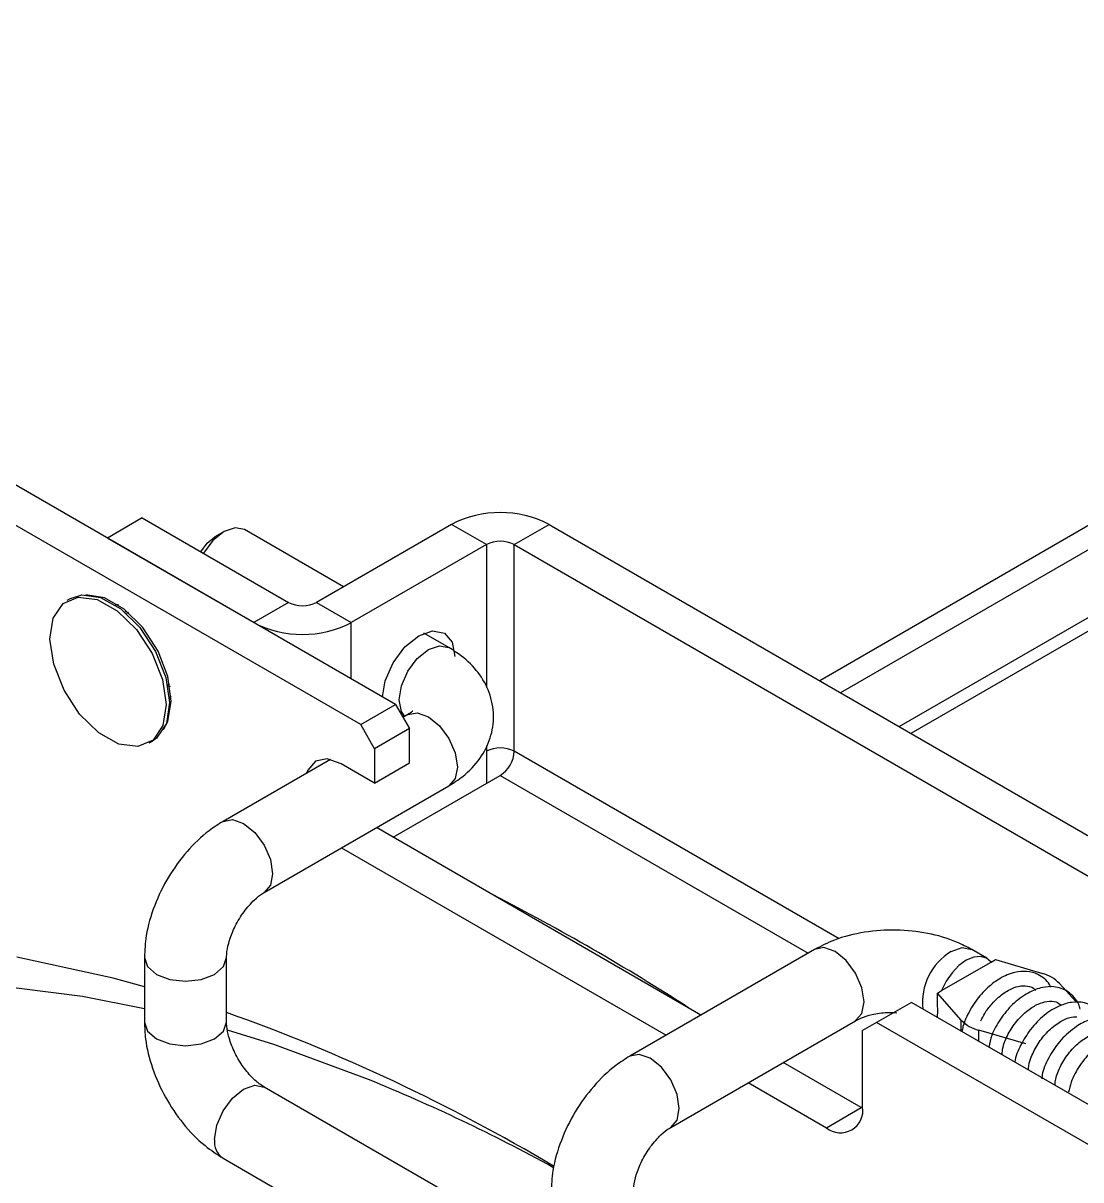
# Model space of a CAD drawing. Extents: x 17.3 to 113.1, y 4.8 to 84.5.
# Drawn here: x 74.434 to 76.043, y 65.686 to 67.445 of the extents above; entities that cross this region are included whole.
import ezdxf

# ---------------------------------------------------------------- set-up
doc = ezdxf.new("R2010")
doc.units = 0
doc.header["$MEASUREMENT"] = 0
doc.layers.add('OBJECT', color=7, linetype='CONTINUOUS')

msp = doc.modelspace()

# ---------------------------------------------------------------- linework, layer by layer
at = {"layer": 'OBJECT'}
for p, q in [((78.0268, 67.8196), (75.6455, 66.4449)), ((78.0233, 67.7807), (75.6774, 66.4265)), ((75.7665, 66.3751), (78.0097, 67.6701)), ((78.0383, 67.6658), (75.7844, 66.3647)), ((75.0001, 66.4088), (74.1368, 66.9072)), ((74.9472, 66.3783), (74.0838, 66.8767)), ((74.6148, 66.6926), (74.5617, 66.6619)), ((74.6148, 66.6926), (74.8375, 66.564)), ((75.0853, 66.6826), (74.8799, 66.564)), ((75.1384, 66.6519), (75.0853, 66.6826)), ((75.1808, 66.6519), (75.2338, 66.6826)), ((75.2338, 66.6826), (76.3723, 66.0253)), ((74.5617, 66.6619), (74.7845, 66.5334)), ((74.7393, 66.6716), (74.7252, 66.6635)), ((74.9212, 66.5878), (74.7706, 66.6747)), ((75.1384, 66.6519), (74.9329, 66.5334)), ((75.1384, 66.6519), (75.1384, 66.4346)), ((75.1808, 66.6519), (76.3192, 65.9947)), ((75.1808, 66.3376), (75.1808, 66.6519)), ((74.5056, 66.5697), (74.5003, 66.5667)), ((74.8375, 66.564), (74.7845, 66.5334)), ((74.8799, 66.564), (74.9329, 66.5334)), ((74.5882, 66.5493), (74.5906, 66.5512)), ((74.5938, 66.5485), (74.591, 66.5469)), ((74.9329, 66.4476), (74.9329, 66.5334)), ((75.0813, 66.4953), (75.0434, 66.5172)), ((74.6535, 66.4386), (74.6563, 66.4403)), ((74.6571, 66.4362), (74.6542, 66.435)), ((74.9472, 66.3783), (75.0001, 66.4088)), ((75.0001, 66.4088), (75.0213, 66.3721)), ((74.9684, 66.3415), (74.9472, 66.3783)), ((75.0096, 66.3924), (75.0135, 66.3902)), ((75.0189, 66.3933), (75.0115, 66.3891)), ((75.0189, 66.3933), (75.0196, 66.3937)), ((75.0213, 66.3721), (74.9684, 66.3415)), ((75.0213, 66.3198), (75.0213, 66.3721)), ((74.6252, 66.3502), (74.6306, 66.3532)), ((75.1384, 66.3465), (75.1384, 66.3376)), ((74.901, 66.3253), (74.7378, 66.231)), ((74.9684, 66.3415), (74.9684, 66.2893)), ((75.1384, 66.3376), (75.1384, 66.2886)), ((75.6752, 66.0522), (75.1808, 66.3376)), ((74.9684, 66.2893), (74.9175, 66.3187)), ((74.9684, 66.2893), (75.0213, 66.3198)), ((74.9966, 66.2067), (75.1596, 66.3008)), ((75.1596, 66.3008), (75.6279, 66.0305)), ((74.8003, 66.1228), (75.0813, 66.285)), ((75.4649, 65.9364), (74.9712, 66.2214)), ((74.9182, 66.1909), (75.4119, 65.9058)), ((75.6376, 66.0361), (75.3565, 65.8738)), ((75.8998, 66.0228), (75.8768, 66.0361)), ((74.6181, 66.0238), (74.6181, 65.9258)), ((74.7431, 65.9258), (74.7431, 66.0238)), ((75.8308, 65.9735), (75.9063, 66.017)), ((75.9063, 66.017), (75.9128, 66.0208)), ((75.9128, 66.0208), (75.9844, 65.9995)), ((75.8247, 65.9699), (75.8308, 65.9735)), ((76.0103, 65.9845), (76.035, 65.9568)), ((75.861, 65.9286), (75.8247, 65.9699)), ((75.8247, 65.9498), (75.8247, 65.9699)), ((75.785, 65.9557), (75.7321, 65.9252)), ((76.4009, 65.6002), (75.785, 65.9557)), ((75.419, 65.7656), (75.7001, 65.9278)), ((75.7321, 65.9252), (75.7108, 65.9129)), ((76.3479, 65.5696), (75.7321, 65.9252)), ((75.8247, 65.9328), (75.8247, 65.937)), ((75.861, 65.9119), (75.861, 65.9286)), ((75.7108, 65.797), (75.7108, 65.9129)), ((75.9591, 65.8924), (75.8874, 65.9133)), ((75.8874, 65.8966), (75.8874, 65.9133)), ((75.7086, 65.7957), (75.5899, 65.8642)), ((75.5369, 65.8337), (75.6557, 65.7651)), ((75.2369, 65.5748), (74.8003, 65.8269)), ((75.6557, 65.7651), (75.7086, 65.7957)), ((75.7108, 65.7945), (75.7086, 65.7957)), ((74.7378, 65.7186), (75.1797, 65.4635))]:
    msp.add_line(p, q, dxfattribs=at)
at = {"layer": 'OBJECT', "flags": 128}
for points in [[(74.7706, 66.6747), (74.7562, 66.6775), (74.7393, 66.6716)], [(74.7039, 66.6411), (74.7137, 66.6542), (74.7252, 66.6635)], [(74.7393, 66.6716), (74.7224, 66.658), (74.7081, 66.6387)], [(74.4793, 66.5402), (74.4943, 66.5625), (74.5175, 66.5722), (74.5462, 66.5682), (74.5769, 66.551), (74.6059, 66.5226), (74.6297, 66.4865), (74.6454, 66.4469), (74.6511, 66.4088), (74.6462, 66.3766), (74.6312, 66.3543), (74.608, 66.3446), (74.5793, 66.3486), (74.5486, 66.3658), (74.5196, 66.3942), (74.4958, 66.4304), (74.4801, 66.4699), (74.4744, 66.508), (74.4793, 66.5402)], [(74.5056, 66.5697), (74.5228, 66.5753), (74.5515, 66.5713), (74.5822, 66.5541), (74.6112, 66.5257), (74.635, 66.4895), (74.6507, 66.45), (74.6565, 66.4119), (74.6515, 66.3797), (74.6366, 66.3574), (74.6306, 66.3532)], [(74.659, 66.414), (74.6538, 66.4512), (74.6388, 66.49), (74.6157, 66.5256), (74.5874, 66.5538), (74.5574, 66.5712), (74.5291, 66.5756), (74.529, 66.5756)], [(74.5791, 66.5599), (74.5772, 66.5601), (74.5734, 66.5603)], [(74.9804, 66.4203), (74.9845, 66.4446), (74.9965, 66.4722), (75.0144, 66.4963), (75.0355, 66.5133), (75.0566, 66.5207), (75.0745, 66.5172), (75.0864, 66.5034), (75.0906, 66.4815)], [(75.0143, 66.3906), (75.0093, 66.3981), (75.0059, 66.4157), (75.0093, 66.4372), (75.0188, 66.4593), (75.0332, 66.4786), (75.0501, 66.4922)], [(75.0501, 66.4922), (75.067, 66.4981), (75.0813, 66.4953), (75.0814, 66.4953)], [(74.6474, 66.3706), (74.6538, 66.3828), (74.659, 66.414)], [(74.6563, 66.4167), (74.658, 66.4201), (74.6588, 66.4218)], [(75.0196, 66.3937), (75.0332, 66.3961), (75.0501, 66.3902)], [(75.0501, 66.3902), (75.067, 66.3765), (75.0813, 66.3572), (75.0909, 66.3351), (75.0943, 66.3136), (75.0909, 66.2961), (75.0813, 66.285), (75.0813, 66.285)], [(74.9175, 66.3187), (74.8964, 66.326), (74.8785, 66.3225), (74.8665, 66.3088), (74.8648, 66.3044)], [(74.7378, 66.231), (74.7521, 66.2338), (74.769, 66.2279)], [(74.769, 66.2279), (74.7859, 66.2143), (74.8003, 66.1949), (74.8099, 66.1729), (74.8132, 66.1514), (74.8099, 66.1338), (74.8003, 66.1228), (74.8, 66.1226)], [(75.6688, 66.033), (75.6519, 66.0389), (75.6376, 66.0361)], [(75.7001, 65.9278), (75.7001, 65.9279), (75.7096, 65.9389), (75.713, 65.9565), (75.7096, 65.9779), (75.7001, 66), (75.6857, 66.0194), (75.6688, 66.033)], [(75.8456, 66.033), (75.8625, 66.0389), (75.8768, 66.0361), (75.8768, 66.0361)], [(74.6181, 65.9795), (74.5705, 65.9924), (74.4238, 66.0244)], [(74.6181, 66.0238), (74.6229, 66.01), (74.6364, 65.9983)], [(74.6364, 65.9983), (74.6567, 65.9905), (74.6806, 65.9877), (74.7046, 65.9905), (74.7248, 65.9983), (74.7384, 66.01), (74.7431, 66.0238), (74.7431, 66.0241)], [(75.9063, 66.017), (75.8993, 66.0231), (75.8902, 66.0257), (75.8798, 66.0245), (75.8686, 66.0197), (75.8574, 66.0116), (75.8469, 66.0007), (75.8379, 65.9877), (75.8308, 65.9735)], [(74.6181, 65.9461), (74.5239, 65.9646), (74.383, 65.9823), (74.246, 65.9875), (74.1134, 65.98), (73.9858, 65.9599), (73.8637, 65.9272), (73.7476, 65.8822), (73.6381, 65.8249), (73.5356, 65.7557), (73.4404, 65.6748), (73.3531, 65.5826), (73.274, 65.4794), (73.2033, 65.3657), (73.1415, 65.242), (73.0887, 65.1087), (73.0453, 64.9665), (73.0113, 64.8159), (72.9869, 64.6576), (72.9722, 64.4922), (72.9673, 64.3204)], [(74.6181, 65.9258), (74.6229, 65.912), (74.6364, 65.9003)], [(74.6364, 65.9003), (74.6567, 65.8925), (74.6806, 65.8897), (74.7046, 65.8925), (74.7248, 65.9003), (74.7384, 65.912), (74.7431, 65.9258)], [(74.9592, 65.8384), (74.8149, 65.8915), (74.7443, 65.9135)], [(75.3877, 65.8707), (75.3708, 65.8766), (75.3565, 65.8738), (75.3565, 65.8738)], [(75.419, 65.7656), (75.4286, 65.7766), (75.4319, 65.7942), (75.4286, 65.8157), (75.419, 65.8378), (75.4047, 65.8571), (75.3877, 65.8707)], [(74.7248, 65.7472), (74.7282, 65.7687), (74.7378, 65.7908), (74.7521, 65.8101), (74.769, 65.8238), (74.7859, 65.8296), (74.8003, 65.8269)]]:
    msp.add_lwpolyline(points, dxfattribs=at)
at = {"layer": 'OBJECT'}
for centre, radius, start, end in [((75.1596, 66.5393), 0.1614, 62.6097, 117.3903), ((75.1596, 66.611), 0.0461, 62.6103, 117.3898), ((74.8587, 66.6049), 0.0461, 242.6088, 297.3912), ((74.8587, 66.6766), 0.1614, 242.6097, 297.3904), ((75.1596, 66.2966), 0.0461, 62.6103, 117.3898), ((75.1347, 66.3397), 0.0461, 302.6059, 357.394), ((73.5399, 62.9908), 3.5178, 57.1788, 62.7813), ((75.8919, 65.9559), 0.0899, 120.9707, 186.565), ((75.9704, 65.9454), 0.0559, 44.4546, 75.5508), ((73.8039, 63.2928), 2.809, 59.2459, 70.4661), ((75.9011, 65.9675), 0.0559, 224.1561, 255.8493), ((73.9503, 63.3577), 2.6779, 61.2173, 67.8687), ((75.6772, 65.7915), 0.0341, 230.7968, 9.2139), ((74.754, 65.7432), 0.0294, 172.0863, 236.6022)]:
    msp.add_arc(centre, radius, start, end, dxfattribs=at)
msp.add_ellipse((75.7348, 66.0459), major_axis=(-0.0869, 0.1136), ratio=0.226147, start_param=3.302356, end_param=3.555507, dxfattribs=at)
for points, knots in [([(75.0813, 66.285), (75.0886, 66.2896), (75.1068, 66.3012), (75.1294, 66.3252), (75.1459, 66.3571), (75.1512, 66.3924), (75.1445, 66.4274), (75.1269, 66.4583), (75.1048, 66.4805), (75.0879, 66.4912), (75.0813, 66.4953)], [0, 0, 0, 0, 0.095821, 0.239919, 0.374669, 0.506203, 0.644592, 0.777335, 0.913586, 1, 1, 1, 1]), ([(75.0261, 66.3983), (75.0262, 66.3985), (75.0267, 66.3997), (75.0242, 66.3965), (75.02, 66.394), (75.0189, 66.3933)], [0, 0, 0, 0, 0.15166, 0.759189, 1, 1, 1, 1]), ([(74.7378, 66.231), (74.7306, 66.2265), (74.711, 66.2141), (74.6821, 66.1861), (74.6536, 66.147), (74.6323, 66.103), (74.6201, 66.061), (74.6187, 66.0349), (74.6181, 66.0238)], [0, 0, 0, 0, 0.107649, 0.294548, 0.481451, 0.669064, 0.859789, 1, 1, 1, 1]), ([(74.7431, 66.0238), (74.7432, 66.0267), (74.7435, 66.034), (74.7473, 66.0509), (74.7559, 66.0723), (74.7693, 66.0942), (74.7845, 66.1114), (74.7951, 66.1197), (74.7995, 66.1223), (74.8003, 66.1228)], [0, 0, 0, 0, 0.10312, 0.260966, 0.434648, 0.620162, 0.80764, 0.96404, 1, 1, 1, 1]), ([(75.8768, 66.0361), (75.8693, 66.04), (75.8488, 66.0508), (75.8101, 66.0619), (75.762, 66.067), (75.7132, 66.0635), (75.6708, 66.053), (75.6474, 66.0411), (75.6376, 66.0361)], [0, 0, 0, 0, 0.107646, 0.294558, 0.481467, 0.669085, 0.859816, 1, 1, 1, 1]), ([(75.9968, 65.979), (75.9963, 65.9803), (75.9942, 65.9855), (75.9874, 65.9919), (75.9761, 65.9998), (75.9607, 66.0037), (75.9408, 66.002), (75.9212, 65.9937), (75.9016, 65.9794), (75.8833, 65.9599), (75.8705, 65.938), (75.8637, 65.921), (75.8624, 65.9138), (75.862, 65.9113)], [0, 0, 0, 0, 0.022012, 0.095148, 0.162311, 0.268955, 0.371839, 0.504837, 0.604031, 0.727196, 0.87319, 0.957104, 1, 1, 1, 1]), ([(75.8908, 65.9277), (75.8926, 65.9315), (75.8969, 65.9402), (75.9064, 65.9527), (75.9194, 65.9657), (75.9336, 65.9753), (75.9492, 65.9812), (75.963, 65.9808), (75.9704, 65.9787), (75.9735, 65.9743), (75.9736, 65.9742)], [0, 0, 0, 0, 0.0995507, 0.2309399, 0.3435184, 0.5128612, 0.636925, 0.7985746, 0.992434, 1, 1, 1, 1]), ([(76.0419, 65.9455), (76.0412, 65.9479), (76.0394, 65.9544), (76.0329, 65.9636), (76.021, 65.9747), (76.0039, 65.9804), (75.9831, 65.979), (75.9615, 65.9707), (75.9387, 65.9537), (75.9198, 65.9307), (75.9069, 65.9076), (75.9041, 65.8936), (75.9029, 65.8877)], [0, 0, 0, 0, 0.038179, 0.105211, 0.182408, 0.307978, 0.400097, 0.5202, 0.655495, 0.780638, 0.907497, 1, 1, 1, 1]), ([(75.9229, 65.8761), (75.9232, 65.8799), (75.9239, 65.8891), (75.9317, 65.9077), (75.9448, 65.9277), (75.9612, 65.9437), (75.9775, 65.9537), (75.993, 65.9583), (76.0052, 65.9575), (76.0109, 65.9532), (76.0135, 65.9512)], [0, 0, 0, 0, 0.096777, 0.237657, 0.378052, 0.519167, 0.641018, 0.747941, 0.885888, 1, 1, 1, 1]), ([(76.0841, 65.9165), (76.0835, 65.9191), (76.0814, 65.9292), (76.0732, 65.9412), (76.0607, 65.951), (76.0464, 65.9563), (76.0293, 65.9567), (76.0086, 65.9506), (75.9866, 65.937), (75.9658, 65.9156), (75.951, 65.8908), (75.9429, 65.8729), (75.9426, 65.8649), (75.9426, 65.8648)], [0, 0, 0, 0, 0.0408485, 0.1534374, 0.2270711, 0.2969631, 0.4011146, 0.495755, 0.6229466, 0.7505437, 0.8701713, 0.9975023, 1, 1, 1, 1]), ([(75.7001, 65.9278), (75.7026, 65.9292), (75.7091, 65.9326), (75.7255, 65.9377), (75.7451, 65.9409), (75.7581, 65.9402), (75.763, 65.94)], [0, 0, 0, 0, 0.189943, 0.48067, 0.800579, 1, 1, 1, 1]), ([(74.6181, 65.9258), (74.6185, 65.9173), (74.6194, 65.8942), (74.6292, 65.8552), (74.6488, 65.8109), (74.6762, 65.7704), (74.7066, 65.7389), (74.7285, 65.7246), (74.7378, 65.7186)], [0, 0, 0, 0, 0.107645, 0.294549, 0.481452, 0.669065, 0.859793, 1, 1, 1, 1]), ([(74.8003, 65.8269), (74.7978, 65.8284), (74.7916, 65.8323), (74.7789, 65.8439), (74.7646, 65.8622), (74.7524, 65.8847), (74.7451, 65.9065), (74.7432, 65.9198), (74.7431, 65.9249), (74.7431, 65.9258)], [0, 0, 0, 0, 0.103119, 0.260953, 0.434627, 0.620134, 0.807616, 0.964026, 1, 1, 1, 1]), ([(75.9631, 65.8529), (75.9631, 65.8537), (75.9629, 65.8588), (75.967, 65.873), (75.9769, 65.8927), (75.992, 65.9119), (76.0092, 65.9257), (76.0252, 65.9335), (76.0333, 65.9337), (76.0367, 65.9337)], [0, 0, 0, 0, 0.027425, 0.191677, 0.37155, 0.548563, 0.722597, 0.88067, 1, 1, 1, 1]), ([(76.1245, 65.8932), (76.1242, 65.8948), (76.1231, 65.9026), (76.1173, 65.9122), (76.1084, 65.9225), (76.0978, 65.9293), (76.0856, 65.9328), (76.0715, 65.9332), (76.055, 65.9296), (76.0342, 65.9188), (76.0124, 65.8999), (75.995, 65.8747), (75.9846, 65.8533), (75.9837, 65.8422), (75.9834, 65.8392)], [0, 0, 0, 0, 0.024304, 0.113431, 0.172642, 0.242779, 0.314603, 0.374649, 0.462753, 0.568686, 0.700073, 0.825241, 0.952853, 1, 1, 1, 1]), ([(76.0038, 65.8295), (76.0038, 65.8318), (76.004, 65.8396), (76.0104, 65.8569), (76.023, 65.8778), (76.0402, 65.8959), (76.0586, 65.9073), (76.0719, 65.9115), (76.0767, 65.9108), (76.0773, 65.9107)], [0, 0, 0, 0, 0.079609, 0.265438, 0.447164, 0.627596, 0.810752, 0.978474, 1, 1, 1, 1]), ([(76.1615, 65.8792), (76.1606, 65.8817), (76.1575, 65.8909), (76.1473, 65.9008), (76.1332, 65.908), (76.1174, 65.9105), (76.0996, 65.9077), (76.0795, 65.8984), (76.0591, 65.8828), (76.0406, 65.8601), (76.028, 65.8374), (76.0253, 65.8241), (76.0243, 65.8191)], [0, 0, 0, 0, 0.043661, 0.159015, 0.237614, 0.315673, 0.430314, 0.527136, 0.652991, 0.785251, 0.918602, 1, 1, 1, 1]), ([(75.3565, 65.8738), (75.3493, 65.8693), (75.3297, 65.8569), (75.3008, 65.8289), (75.2723, 65.7898), (75.251, 65.7458), (75.2388, 65.7038), (75.2374, 65.6777), (75.2369, 65.6666)], [0, 0, 0, 0, 0.107649, 0.294548, 0.481451, 0.669064, 0.859789, 1, 1, 1, 1]), ([(75.3619, 65.6666), (75.362, 65.6695), (75.3623, 65.6769), (75.366, 65.6937), (75.3746, 65.7152), (75.388, 65.737), (75.4032, 65.7542), (75.4138, 65.7625), (75.4182, 65.7651), (75.419, 65.7656)], [0, 0, 0, 0, 0.1031204, 0.2609664, 0.4346479, 0.6201617, 0.8076395, 0.9640403, 1, 1, 1, 1])]:
    msp.add_open_spline(points, degree=3, knots=knots, dxfattribs=at)

doc.saveas('drawing.dxf')
